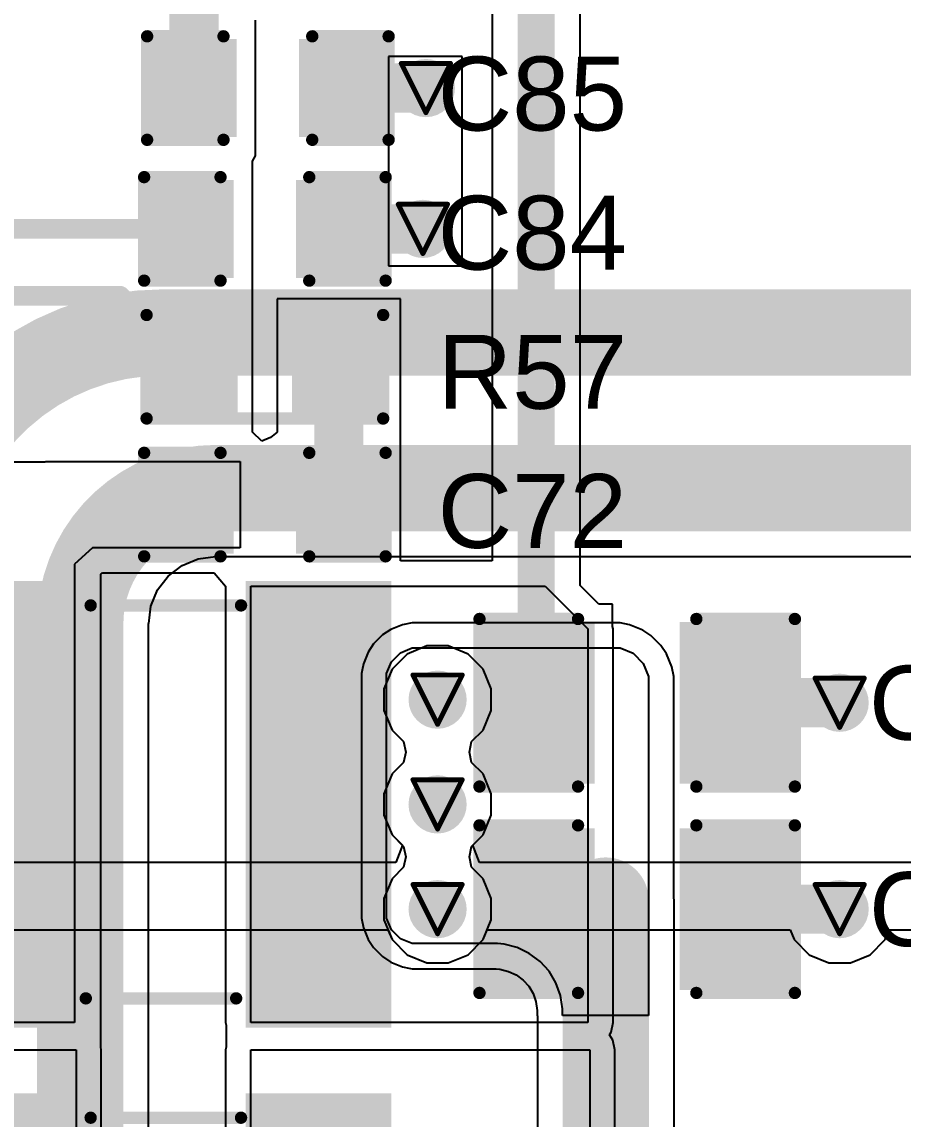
# Model space of a CAD drawing. Header units: inches. Extents: x 0 to 211, y 0 to 201.
# Drawn here: x 1.5213 to 1.8789, y 3.5488 to 3.994 of the extents above; entities that cross this region are included whole.
import ezdxf

# ---------------------------------------------------------------- set-up
doc = ezdxf.new("R2010")
doc.units = ezdxf.units.IN
doc.header["$MEASUREMENT"] = 0
for name, color, linetype in [('Bottom Layer', 5, 'Continuous'), ('Drill Drawing', 1, 'Continuous'), ('Layer 1', 16, 'Continuous'), ('Layer 2', 76, 'Continuous'), ('Top Layer', 1, 'Continuous'), ('Top Overlay', 2, 'Continuous'), ('Top Paste', 8, 'Continuous'), ('Top Solder', 216, 'Continuous'), ('Via Holes', 16, 'Continuous')]:
    doc.layers.add(name, color=color, linetype=linetype)
doc.styles.add('Arial', font='', dxfattribs={"height": 0.2})
doc.styles.get('Arial').set_extended_font_data('Arial')

# ---------------------------------------------------------------- blocks, each defined once
blk = doc.blocks.new('R___0603_138')
at = {"layer": 'Top Layer'}
for points in [[(-0.015, 0.0175), (-0.015, -0.0175), (-0.045, -0.0175), (-0.045, 0.0175)], [(0.045, 0.0175), (0.045, -0.0175), (0.015, -0.0175), (0.015, 0.0175)]]:
    blk.add_hatch(color=1, dxfattribs=at).paths.add_polyline_path(points)
at = {"layer": 'Top Paste'}
for points in [[(-0.015, 0.0175), (-0.015, -0.0175), (-0.045, -0.0175), (-0.045, 0.0175)], [(0.045, 0.0175), (0.045, -0.0175), (0.015, -0.0175), (0.015, 0.0175)]]:
    blk.add_hatch(color=8, dxfattribs=at).paths.add_polyline_path(points)
at = {"layer": 'Top Solder'}
for points in [[(-0.011, 0.0215), (-0.011, -0.0215), (-0.049, -0.0215), (-0.049, 0.0215)], [(0.049, 0.0215), (0.049, -0.0215), (0.011, -0.0215), (0.011, 0.0215)]]:
    blk.add_hatch(color=216, dxfattribs=at).paths.add_polyline_path(points)
at = {"layer": 'Top Overlay'}
for points in [[(-0.048, 0.021, 0.005, 0.005, 0), (0.048, 0.021, 0.005, 0.005, 0)], [(-0.048, -0.021, 0.005, 0.005, 0), (-0.048, 0.021, 0.005, 0.005, 0)], [(0.048, -0.021, 0.005, 0.005, 0), (0.048, 0.021, 0.005, 0.005, 0)], [(-0.048, -0.021, 0.005, 0.005, 0), (0.048, -0.021, 0.005, 0.005, 0)]]:
    blk.add_lwpolyline(points, format="xyseb", dxfattribs=at)
for points in [[(-0.04925, 0.021, 0.0025, 0.0025, 1), (-0.04675, 0.021, 0.0025, 0.0025, 1)], [(-0.04925, 0.021, 0.0025, 0.0025, 1), (-0.04675, 0.021, 0.0025, 0.0025, 1)], [(0.04675, 0.021, 0.0025, 0.0025, 1), (0.04925, 0.021, 0.0025, 0.0025, 1)], [(0.04675, 0.021, 0.0025, 0.0025, 1), (0.04925, 0.021, 0.0025, 0.0025, 1)], [(-0.04925, -0.021, 0.0025, 0.0025, 1), (-0.04675, -0.021, 0.0025, 0.0025, 1)], [(-0.04925, -0.021, 0.0025, 0.0025, 1), (-0.04675, -0.021, 0.0025, 0.0025, 1)], [(0.04675, -0.021, 0.0025, 0.0025, 1), (0.04925, -0.021, 0.0025, 0.0025, 1)], [(0.04675, -0.021, 0.0025, 0.0025, 1), (0.04925, -0.021, 0.0025, 0.0025, 1)]]:
    blk.add_lwpolyline(points, format="xyseb", close=True, dxfattribs=at)
blk = doc.blocks.new('SMNR4030_4R7MT_216')
at = {"layer": 'Top Layer'}
for points in [[(-0.09055, 0.08859), (-0.03543, 0.08859), (-0.03543, -0.08858), (-0.09055, -0.08858)], [(0.03543, 0.08858), (0.09055, 0.08858), (0.09055, -0.08859), (0.03543, -0.08859)]]:
    blk.add_hatch(color=1, dxfattribs=at).paths.add_polyline_path(points)
at = {"layer": 'Top Paste'}
for points in [[(-0.09055, 0.08859), (-0.03543, 0.08859), (-0.03543, -0.08858), (-0.09055, -0.08858)], [(0.03543, 0.08858), (0.09055, 0.08858), (0.09055, -0.08859), (0.03543, -0.08859)]]:
    blk.add_hatch(color=8, dxfattribs=at).paths.add_polyline_path(points)
at = {"layer": 'Top Solder'}
for points in [[(-0.09255, 0.09059), (-0.03343, 0.09059), (-0.03343, -0.09058), (-0.09255, -0.09058)], [(0.03343, 0.09058), (0.09255, 0.09058), (0.09255, -0.09059), (0.03343, -0.09059)]]:
    blk.add_hatch(color=216, dxfattribs=at).paths.add_polyline_path(points)
at = {"layer": 'Top Overlay'}
for points in [[(-0.02953, 0.08071, 0.005, 0.005, 0), (0.0315, 0.08071, 0.005, 0.005, 0)], [(-0.0315, -0.07874, 0.005, 0.005, 0), (0.02953, -0.07874, 0.005, 0.005, 0)]]:
    blk.add_lwpolyline(points, format="xyseb", dxfattribs=at)
for points in [[(-0.03078, 0.08071, 0.0025, 0.0025, 1), (-0.02828, 0.08071, 0.0025, 0.0025, 1)], [(0.03025, 0.08071, 0.0025, 0.0025, 1), (0.03275, 0.08071, 0.0025, 0.0025, 1)], [(-0.03275, -0.07874, 0.0025, 0.0025, 1), (-0.03025, -0.07874, 0.0025, 0.0025, 1)], [(0.02828, -0.07874, 0.0025, 0.0025, 1), (0.03078, -0.07874, 0.0025, 0.0025, 1)]]:
    blk.add_lwpolyline(points, format="xyseb", close=True, dxfattribs=at)
blk = doc.blocks.new('SMNR4030_4R7MT_217')
at = {"layer": 'Top Layer'}
for points in [[(-0.09055, 0.08859), (-0.03543, 0.08859), (-0.03543, -0.08858), (-0.09055, -0.08858)], [(0.03543, 0.08858), (0.09055, 0.08858), (0.09055, -0.08859), (0.03543, -0.08859)]]:
    blk.add_hatch(color=1, dxfattribs=at).paths.add_polyline_path(points)
at = {"layer": 'Top Paste'}
for points in [[(-0.09055, 0.08859), (-0.03543, 0.08859), (-0.03543, -0.08858), (-0.09055, -0.08858)], [(0.03543, 0.08858), (0.09055, 0.08858), (0.09055, -0.08859), (0.03543, -0.08859)]]:
    blk.add_hatch(color=8, dxfattribs=at).paths.add_polyline_path(points)
at = {"layer": 'Top Solder'}
for points in [[(-0.09255, 0.09059), (-0.03343, 0.09059), (-0.03343, -0.09058), (-0.09255, -0.09058)], [(0.03343, 0.09058), (0.09255, 0.09058), (0.09255, -0.09059), (0.03343, -0.09059)]]:
    blk.add_hatch(color=216, dxfattribs=at).paths.add_polyline_path(points)
at = {"layer": 'Top Overlay'}
for points in [[(-0.02953, 0.08071, 0.005, 0.005, 0), (0.0315, 0.08071, 0.005, 0.005, 0)], [(-0.0315, -0.07874, 0.005, 0.005, 0), (0.02953, -0.07874, 0.005, 0.005, 0)]]:
    blk.add_lwpolyline(points, format="xyseb", dxfattribs=at)
for points in [[(-0.03078, 0.08071, 0.0025, 0.0025, 1), (-0.02828, 0.08071, 0.0025, 0.0025, 1)], [(0.03025, 0.08071, 0.0025, 0.0025, 1), (0.03275, 0.08071, 0.0025, 0.0025, 1)], [(-0.03275, -0.07874, 0.0025, 0.0025, 1), (-0.03025, -0.07874, 0.0025, 0.0025, 1)], [(0.02828, -0.07874, 0.0025, 0.0025, 1), (0.03078, -0.07874, 0.0025, 0.0025, 1)]]:
    blk.add_lwpolyline(points, format="xyseb", close=True, dxfattribs=at)
blk = doc.blocks.new('C___0603_300')
at = {"layer": 'Top Layer'}
for points in [[(-0.015, 0.0175), (-0.015, -0.0175), (-0.045, -0.0175), (-0.045, 0.0175)], [(0.045, 0.0175), (0.045, -0.0175), (0.015, -0.0175), (0.015, 0.0175)]]:
    blk.add_hatch(color=1, dxfattribs=at).paths.add_polyline_path(points)
at = {"layer": 'Top Paste'}
for points in [[(-0.015, 0.0175), (-0.015, -0.0175), (-0.045, -0.0175), (-0.045, 0.0175)], [(0.045, 0.0175), (0.045, -0.0175), (0.015, -0.0175), (0.015, 0.0175)]]:
    blk.add_hatch(color=8, dxfattribs=at).paths.add_polyline_path(points)
at = {"layer": 'Top Solder'}
for points in [[(-0.01264, 0.01986), (-0.01264, -0.01986), (-0.04736, -0.01986), (-0.04736, 0.01986)], [(0.04736, 0.01986), (0.04736, -0.01986), (0.01264, -0.01986), (0.01264, 0.01986)]]:
    blk.add_hatch(color=216, dxfattribs=at).paths.add_polyline_path(points)
at = {"layer": 'Top Overlay'}
for points in [[(-0.049, 0.021, 0.005, 0.005, 0), (-0.018, 0.021, 0.005, 0.005, 0)], [(-0.049, -0.021, 0.005, 0.005, 0), (-0.049, 0.021, 0.005, 0.005, 0)], [(0.018, 0.021, 0.005, 0.005, 0), (0.049, 0.021, 0.005, 0.005, 0)], [(0.049, -0.021, 0.005, 0.005, 0), (0.049, 0.021, 0.005, 0.005, 0)], [(-0.049, -0.021, 0.005, 0.005, 0), (-0.018, -0.021, 0.005, 0.005, 0)], [(0.018, -0.021, 0.005, 0.005, 0), (0.049, -0.021, 0.005, 0.005, 0)]]:
    blk.add_lwpolyline(points, format="xyseb", dxfattribs=at)
for points in [[(-0.05025, 0.021, 0.0025, 0.0025, 1), (-0.04775, 0.021, 0.0025, 0.0025, 1)], [(-0.05025, 0.021, 0.0025, 0.0025, 1), (-0.04775, 0.021, 0.0025, 0.0025, 1)], [(-0.01925, 0.021, 0.0025, 0.0025, 1), (-0.01675, 0.021, 0.0025, 0.0025, 1)], [(0.01675, 0.021, 0.0025, 0.0025, 1), (0.01925, 0.021, 0.0025, 0.0025, 1)], [(0.04775, 0.021, 0.0025, 0.0025, 1), (0.05025, 0.021, 0.0025, 0.0025, 1)], [(0.04775, 0.021, 0.0025, 0.0025, 1), (0.05025, 0.021, 0.0025, 0.0025, 1)], [(-0.05025, -0.021, 0.0025, 0.0025, 1), (-0.04775, -0.021, 0.0025, 0.0025, 1)], [(-0.05025, -0.021, 0.0025, 0.0025, 1), (-0.04775, -0.021, 0.0025, 0.0025, 1)], [(-0.01925, -0.021, 0.0025, 0.0025, 1), (-0.01675, -0.021, 0.0025, 0.0025, 1)], [(0.01675, -0.021, 0.0025, 0.0025, 1), (0.01925, -0.021, 0.0025, 0.0025, 1)], [(0.04775, -0.021, 0.0025, 0.0025, 1), (0.05025, -0.021, 0.0025, 0.0025, 1)], [(0.04775, -0.021, 0.0025, 0.0025, 1), (0.05025, -0.021, 0.0025, 0.0025, 1)]]:
    blk.add_lwpolyline(points, format="xyseb", close=True, dxfattribs=at)
blk = doc.blocks.new('C___0603_301')
at = {"layer": 'Top Layer'}
for points in [[(-0.015, 0.0175), (-0.015, -0.0175), (-0.045, -0.0175), (-0.045, 0.0175)], [(0.045, 0.0175), (0.045, -0.0175), (0.015, -0.0175), (0.015, 0.0175)]]:
    blk.add_hatch(color=1, dxfattribs=at).paths.add_polyline_path(points)
at = {"layer": 'Top Paste'}
for points in [[(-0.015, 0.0175), (-0.015, -0.0175), (-0.045, -0.0175), (-0.045, 0.0175)], [(0.045, 0.0175), (0.045, -0.0175), (0.015, -0.0175), (0.015, 0.0175)]]:
    blk.add_hatch(color=8, dxfattribs=at).paths.add_polyline_path(points)
at = {"layer": 'Top Solder'}
for points in [[(-0.01264, 0.01986), (-0.01264, -0.01986), (-0.04736, -0.01986), (-0.04736, 0.01986)], [(0.04736, 0.01986), (0.04736, -0.01986), (0.01264, -0.01986), (0.01264, 0.01986)]]:
    blk.add_hatch(color=216, dxfattribs=at).paths.add_polyline_path(points)
at = {"layer": 'Top Overlay'}
for points in [[(-0.018, 0.021, 0.005, 0.005, 0), (-0.049, 0.021, 0.005, 0.005, 0)], [(-0.049, 0.021, 0.005, 0.005, 0), (-0.049, -0.021, 0.005, 0.005, 0)], [(0.049, 0.021, 0.005, 0.005, 0), (0.018, 0.021, 0.005, 0.005, 0)], [(0.049, 0.021, 0.005, 0.005, 0), (0.049, -0.021, 0.005, 0.005, 0)], [(-0.018, -0.021, 0.005, 0.005, 0), (-0.049, -0.021, 0.005, 0.005, 0)], [(0.049, -0.021, 0.005, 0.005, 0), (0.018, -0.021, 0.005, 0.005, 0)]]:
    blk.add_lwpolyline(points, format="xyseb", dxfattribs=at)
for points in [[(-0.05025, 0.021, 0.0025, 0.0025, 1), (-0.04775, 0.021, 0.0025, 0.0025, 1)], [(-0.05025, 0.021, 0.0025, 0.0025, 1), (-0.04775, 0.021, 0.0025, 0.0025, 1)], [(-0.01925, 0.021, 0.0025, 0.0025, 1), (-0.01675, 0.021, 0.0025, 0.0025, 1)], [(0.01675, 0.021, 0.0025, 0.0025, 1), (0.01925, 0.021, 0.0025, 0.0025, 1)], [(0.04775, 0.021, 0.0025, 0.0025, 1), (0.05025, 0.021, 0.0025, 0.0025, 1)], [(0.04775, 0.021, 0.0025, 0.0025, 1), (0.05025, 0.021, 0.0025, 0.0025, 1)], [(-0.05025, -0.021, 0.0025, 0.0025, 1), (-0.04775, -0.021, 0.0025, 0.0025, 1)], [(-0.05025, -0.021, 0.0025, 0.0025, 1), (-0.04775, -0.021, 0.0025, 0.0025, 1)], [(-0.01925, -0.021, 0.0025, 0.0025, 1), (-0.01675, -0.021, 0.0025, 0.0025, 1)], [(0.01675, -0.021, 0.0025, 0.0025, 1), (0.01925, -0.021, 0.0025, 0.0025, 1)], [(0.04775, -0.021, 0.0025, 0.0025, 1), (0.05025, -0.021, 0.0025, 0.0025, 1)], [(0.04775, -0.021, 0.0025, 0.0025, 1), (0.05025, -0.021, 0.0025, 0.0025, 1)]]:
    blk.add_lwpolyline(points, format="xyseb", close=True, dxfattribs=at)
blk = doc.blocks.new('C___0805_308')
at = {"layer": 'Top Layer'}
for points in [[(-0.06, 0.03), (-0.02, 0.03), (-0.02, -0.03), (-0.06, -0.03)], [(0.02, 0.03), (0.06, 0.03), (0.06, -0.03), (0.02, -0.03)]]:
    blk.add_hatch(color=1, dxfattribs=at).paths.add_polyline_path(points)
at = {"layer": 'Top Paste'}
for points in [[(-0.06, 0.03), (-0.02, 0.03), (-0.02, -0.03), (-0.06, -0.03)], [(0.02, 0.03), (0.06, 0.03), (0.06, -0.03), (0.02, -0.03)]]:
    blk.add_hatch(color=8, dxfattribs=at).paths.add_polyline_path(points)
at = {"layer": 'Top Solder'}
for points in [[(-0.06276, 0.03276), (-0.01724, 0.03276), (-0.01724, -0.03276), (-0.06276, -0.03276)], [(0.01724, 0.03276), (0.06276, 0.03276), (0.06276, -0.03276), (0.01724, -0.03276)]]:
    blk.add_hatch(color=216, dxfattribs=at).paths.add_polyline_path(points)
at = {"layer": 'Top Overlay'}
for points in [[(-0.024, 0.034, 0.005, 0.005, 0), (-0.064, 0.034, 0.005, 0.005, 0)], [(-0.064, 0.034, 0.005, 0.005, 0), (-0.064, -0.034, 0.005, 0.005, 0)], [(0.064, 0.034, 0.005, 0.005, 0), (0.024, 0.034, 0.005, 0.005, 0)], [(0.064, 0.034, 0.005, 0.005, 0), (0.064, -0.034, 0.005, 0.005, 0)], [(-0.024, -0.034, 0.005, 0.005, 0), (-0.064, -0.034, 0.005, 0.005, 0)], [(0.064, -0.034, 0.005, 0.005, 0), (0.024, -0.034, 0.005, 0.005, 0)]]:
    blk.add_lwpolyline(points, format="xyseb", dxfattribs=at)
for points in [[(-0.06525, 0.034, 0.0025, 0.0025, 1), (-0.06275, 0.034, 0.0025, 0.0025, 1)], [(-0.06525, 0.034, 0.0025, 0.0025, 1), (-0.06275, 0.034, 0.0025, 0.0025, 1)], [(-0.02525, 0.034, 0.0025, 0.0025, 1), (-0.02275, 0.034, 0.0025, 0.0025, 1)], [(0.02275, 0.034, 0.0025, 0.0025, 1), (0.02525, 0.034, 0.0025, 0.0025, 1)], [(0.06275, 0.034, 0.0025, 0.0025, 1), (0.06525, 0.034, 0.0025, 0.0025, 1)], [(0.06275, 0.034, 0.0025, 0.0025, 1), (0.06525, 0.034, 0.0025, 0.0025, 1)], [(-0.06525, -0.034, 0.0025, 0.0025, 1), (-0.06275, -0.034, 0.0025, 0.0025, 1)], [(-0.06525, -0.034, 0.0025, 0.0025, 1), (-0.06275, -0.034, 0.0025, 0.0025, 1)], [(-0.02525, -0.034, 0.0025, 0.0025, 1), (-0.02275, -0.034, 0.0025, 0.0025, 1)], [(0.02275, -0.034, 0.0025, 0.0025, 1), (0.02525, -0.034, 0.0025, 0.0025, 1)], [(0.06275, -0.034, 0.0025, 0.0025, 1), (0.06525, -0.034, 0.0025, 0.0025, 1)], [(0.06275, -0.034, 0.0025, 0.0025, 1), (0.06525, -0.034, 0.0025, 0.0025, 1)]]:
    blk.add_lwpolyline(points, format="xyseb", close=True, dxfattribs=at)
blk = doc.blocks.new('C___0805_309')
at = {"layer": 'Top Layer'}
for points in [[(-0.06, 0.03), (-0.02, 0.03), (-0.02, -0.03), (-0.06, -0.03)], [(0.02, 0.03), (0.06, 0.03), (0.06, -0.03), (0.02, -0.03)]]:
    blk.add_hatch(color=1, dxfattribs=at).paths.add_polyline_path(points)
at = {"layer": 'Top Paste'}
for points in [[(-0.06, 0.03), (-0.02, 0.03), (-0.02, -0.03), (-0.06, -0.03)], [(0.02, 0.03), (0.06, 0.03), (0.06, -0.03), (0.02, -0.03)]]:
    blk.add_hatch(color=8, dxfattribs=at).paths.add_polyline_path(points)
at = {"layer": 'Top Solder'}
for points in [[(-0.06276, 0.03276), (-0.01724, 0.03276), (-0.01724, -0.03276), (-0.06276, -0.03276)], [(0.01724, 0.03276), (0.06276, 0.03276), (0.06276, -0.03276), (0.01724, -0.03276)]]:
    blk.add_hatch(color=216, dxfattribs=at).paths.add_polyline_path(points)
at = {"layer": 'Top Overlay'}
for points in [[(-0.024, 0.034, 0.005, 0.005, 0), (-0.064, 0.034, 0.005, 0.005, 0)], [(-0.064, 0.034, 0.005, 0.005, 0), (-0.064, -0.034, 0.005, 0.005, 0)], [(0.064, 0.034, 0.005, 0.005, 0), (0.024, 0.034, 0.005, 0.005, 0)], [(0.064, 0.034, 0.005, 0.005, 0), (0.064, -0.034, 0.005, 0.005, 0)], [(-0.024, -0.034, 0.005, 0.005, 0), (-0.064, -0.034, 0.005, 0.005, 0)], [(0.064, -0.034, 0.005, 0.005, 0), (0.024, -0.034, 0.005, 0.005, 0)]]:
    blk.add_lwpolyline(points, format="xyseb", dxfattribs=at)
for points in [[(-0.06525, 0.034, 0.0025, 0.0025, 1), (-0.06275, 0.034, 0.0025, 0.0025, 1)], [(-0.06525, 0.034, 0.0025, 0.0025, 1), (-0.06275, 0.034, 0.0025, 0.0025, 1)], [(-0.02525, 0.034, 0.0025, 0.0025, 1), (-0.02275, 0.034, 0.0025, 0.0025, 1)], [(0.02275, 0.034, 0.0025, 0.0025, 1), (0.02525, 0.034, 0.0025, 0.0025, 1)], [(0.06275, 0.034, 0.0025, 0.0025, 1), (0.06525, 0.034, 0.0025, 0.0025, 1)], [(0.06275, 0.034, 0.0025, 0.0025, 1), (0.06525, 0.034, 0.0025, 0.0025, 1)], [(-0.06525, -0.034, 0.0025, 0.0025, 1), (-0.06275, -0.034, 0.0025, 0.0025, 1)], [(-0.06525, -0.034, 0.0025, 0.0025, 1), (-0.06275, -0.034, 0.0025, 0.0025, 1)], [(-0.02525, -0.034, 0.0025, 0.0025, 1), (-0.02275, -0.034, 0.0025, 0.0025, 1)], [(0.02275, -0.034, 0.0025, 0.0025, 1), (0.02525, -0.034, 0.0025, 0.0025, 1)], [(0.06275, -0.034, 0.0025, 0.0025, 1), (0.06525, -0.034, 0.0025, 0.0025, 1)], [(0.06275, -0.034, 0.0025, 0.0025, 1), (0.06525, -0.034, 0.0025, 0.0025, 1)]]:
    blk.add_lwpolyline(points, format="xyseb", close=True, dxfattribs=at)
blk = doc.blocks.new('C___0603_313')
at = {"layer": 'Top Layer'}
for points in [[(-0.015, 0.0175), (-0.015, -0.0175), (-0.045, -0.0175), (-0.045, 0.0175)], [(0.045, 0.0175), (0.045, -0.0175), (0.015, -0.0175), (0.015, 0.0175)]]:
    blk.add_hatch(color=1, dxfattribs=at).paths.add_polyline_path(points)
at = {"layer": 'Top Paste'}
for points in [[(-0.015, 0.0175), (-0.015, -0.0175), (-0.045, -0.0175), (-0.045, 0.0175)], [(0.045, 0.0175), (0.045, -0.0175), (0.015, -0.0175), (0.015, 0.0175)]]:
    blk.add_hatch(color=8, dxfattribs=at).paths.add_polyline_path(points)
at = {"layer": 'Top Solder'}
for points in [[(-0.01264, 0.01986), (-0.01264, -0.01986), (-0.04736, -0.01986), (-0.04736, 0.01986)], [(0.04736, 0.01986), (0.04736, -0.01986), (0.01264, -0.01986), (0.01264, 0.01986)]]:
    blk.add_hatch(color=216, dxfattribs=at).paths.add_polyline_path(points)
at = {"layer": 'Top Overlay'}
for points in [[(-0.018, 0.021, 0.005, 0.005, 0), (-0.049, 0.021, 0.005, 0.005, 0)], [(-0.049, 0.021, 0.005, 0.005, 0), (-0.049, -0.021, 0.005, 0.005, 0)], [(0.049, 0.021, 0.005, 0.005, 0), (0.018, 0.021, 0.005, 0.005, 0)], [(0.049, 0.021, 0.005, 0.005, 0), (0.049, -0.021, 0.005, 0.005, 0)], [(-0.018, -0.021, 0.005, 0.005, 0), (-0.049, -0.021, 0.005, 0.005, 0)], [(0.049, -0.021, 0.005, 0.005, 0), (0.018, -0.021, 0.005, 0.005, 0)]]:
    blk.add_lwpolyline(points, format="xyseb", dxfattribs=at)
for points in [[(-0.05025, 0.021, 0.0025, 0.0025, 1), (-0.04775, 0.021, 0.0025, 0.0025, 1)], [(-0.05025, 0.021, 0.0025, 0.0025, 1), (-0.04775, 0.021, 0.0025, 0.0025, 1)], [(-0.01925, 0.021, 0.0025, 0.0025, 1), (-0.01675, 0.021, 0.0025, 0.0025, 1)], [(0.01675, 0.021, 0.0025, 0.0025, 1), (0.01925, 0.021, 0.0025, 0.0025, 1)], [(0.04775, 0.021, 0.0025, 0.0025, 1), (0.05025, 0.021, 0.0025, 0.0025, 1)], [(0.04775, 0.021, 0.0025, 0.0025, 1), (0.05025, 0.021, 0.0025, 0.0025, 1)], [(-0.05025, -0.021, 0.0025, 0.0025, 1), (-0.04775, -0.021, 0.0025, 0.0025, 1)], [(-0.05025, -0.021, 0.0025, 0.0025, 1), (-0.04775, -0.021, 0.0025, 0.0025, 1)], [(-0.01925, -0.021, 0.0025, 0.0025, 1), (-0.01675, -0.021, 0.0025, 0.0025, 1)], [(0.01675, -0.021, 0.0025, 0.0025, 1), (0.01925, -0.021, 0.0025, 0.0025, 1)], [(0.04775, -0.021, 0.0025, 0.0025, 1), (0.05025, -0.021, 0.0025, 0.0025, 1)], [(0.04775, -0.021, 0.0025, 0.0025, 1), (0.05025, -0.021, 0.0025, 0.0025, 1)]]:
    blk.add_lwpolyline(points, format="xyseb", close=True, dxfattribs=at)

msp = doc.modelspace()

# ---------------------------------------------------------------- hatches: boundary and pattern name
at = {"layer": 'Bottom Layer'}
h = msp.add_hatch(color=5, dxfattribs=at)
edge = h.paths.add_edge_path()
edge.add_arc((1.68525, 3.96716), 0.01181, 0, 360)
h = msp.add_hatch(color=5, dxfattribs=at)
edge = h.paths.add_edge_path()
edge.add_arc((1.68404, 3.91002), 0.01181, 0, 360)
h = msp.add_hatch(color=5, dxfattribs=at)
edge = h.paths.add_edge_path()
edge.add_arc((1.69, 3.719), 0.01181, 0, 360)
h = msp.add_hatch(color=5, dxfattribs=at)
edge = h.paths.add_edge_path()
edge.add_arc((1.85316, 3.71774), 0.01181, 0, 360)
h = msp.add_hatch(color=5, dxfattribs=at)
edge = h.paths.add_edge_path()
edge.add_arc((1.69, 3.6765), 0.01181, 0, 360)
h = msp.add_hatch(color=5, dxfattribs=at)
edge = h.paths.add_edge_path()
edge.add_arc((1.69, 3.634), 0.01181, 0, 360)
h = msp.add_hatch(color=5, dxfattribs=at)
edge = h.paths.add_edge_path()
edge.add_arc((1.85316, 3.634), 0.01181, 0, 360)
at = {"layer": 'Layer 1'}
h = msp.add_hatch(color=16, dxfattribs=at)
edge = h.paths.add_edge_path()
edge.add_arc((1.68525, 3.96716), 0.01181, 0, 360)
h = msp.add_hatch(color=16, dxfattribs=at)
edge = h.paths.add_edge_path()
edge.add_arc((1.68404, 3.91002), 0.01181, 0, 360)
h = msp.add_hatch(color=16, dxfattribs=at)
edge = h.paths.add_edge_path()
edge.add_arc((1.69, 3.719), 0.01181, 0, 360)
h = msp.add_hatch(color=16, dxfattribs=at)
edge = h.paths.add_edge_path()
edge.add_arc((1.85316, 3.71774), 0.01181, 0, 360)
h = msp.add_hatch(color=16, dxfattribs=at)
edge = h.paths.add_edge_path()
edge.add_arc((1.69, 3.6765), 0.01181, 0, 360)
h = msp.add_hatch(color=16, dxfattribs=at)
edge = h.paths.add_edge_path()
edge.add_arc((1.69, 3.634), 0.01181, 0, 360)
h = msp.add_hatch(color=16, dxfattribs=at)
edge = h.paths.add_edge_path()
edge.add_arc((1.85316, 3.634), 0.01181, 0, 360)
at = {"layer": 'Layer 2'}
h = msp.add_hatch(color=76, dxfattribs=at)
edge = h.paths.add_edge_path()
edge.add_arc((1.68525, 3.96716), 0.01181, 0, 360)
h = msp.add_hatch(color=76, dxfattribs=at)
edge = h.paths.add_edge_path()
edge.add_arc((1.68404, 3.91002), 0.01181, 0, 360)
h = msp.add_hatch(color=76, dxfattribs=at)
edge = h.paths.add_edge_path()
edge.add_arc((1.69, 3.719), 0.01181, 0, 360)
h = msp.add_hatch(color=76, dxfattribs=at)
edge = h.paths.add_edge_path()
edge.add_arc((1.85316, 3.71774), 0.01181, 0, 360)
h = msp.add_hatch(color=76, dxfattribs=at)
edge = h.paths.add_edge_path()
edge.add_arc((1.69, 3.6765), 0.01181, 0, 360)
h = msp.add_hatch(color=76, dxfattribs=at)
edge = h.paths.add_edge_path()
edge.add_arc((1.69, 3.634), 0.01181, 0, 360)
h = msp.add_hatch(color=76, dxfattribs=at)
edge = h.paths.add_edge_path()
edge.add_arc((1.85316, 3.634), 0.01181, 0, 360)
at = {"layer": 'Top Layer'}
h = msp.add_hatch(color=1, dxfattribs=at)
edge = h.paths.add_edge_path()
edge.add_arc((1.68525, 3.96716), 0.01181, 0, 360)
h = msp.add_hatch(color=1, dxfattribs=at)
edge = h.paths.add_edge_path()
edge.add_arc((1.68404, 3.91002), 0.01181, 0, 360)
h = msp.add_hatch(color=1, dxfattribs=at)
edge = h.paths.add_edge_path()
edge.add_arc((1.69, 3.719), 0.01181, 0, 360)
h = msp.add_hatch(color=1, dxfattribs=at)
edge = h.paths.add_edge_path()
edge.add_arc((1.85316, 3.71774), 0.01181, 0, 360)
h = msp.add_hatch(color=1, dxfattribs=at)
edge = h.paths.add_edge_path()
edge.add_arc((1.69, 3.6765), 0.01181, 0, 360)
h = msp.add_hatch(color=1, dxfattribs=at)
edge = h.paths.add_edge_path()
edge.add_arc((1.69, 3.634), 0.01181, 0, 360)
h = msp.add_hatch(color=1, dxfattribs=at)
edge = h.paths.add_edge_path()
edge.add_arc((1.85316, 3.634), 0.01181, 0, 360)
at = {"layer": 'Via Holes'}
h = msp.add_hatch(color=7, dxfattribs=at)
edge = h.paths.add_edge_path()
edge.add_arc((1.68525, 3.96716), 0.00591, 0, 360)
h = msp.add_hatch(color=7, dxfattribs=at)
edge = h.paths.add_edge_path()
edge.add_arc((1.68404, 3.91002), 0.00591, 0, 360)
h = msp.add_hatch(color=7, dxfattribs=at)
edge = h.paths.add_edge_path()
edge.add_arc((1.69, 3.719), 0.00591, 0, 360)
h = msp.add_hatch(color=7, dxfattribs=at)
edge = h.paths.add_edge_path()
edge.add_arc((1.85316, 3.71774), 0.00591, 0, 360)
h = msp.add_hatch(color=7, dxfattribs=at)
edge = h.paths.add_edge_path()
edge.add_arc((1.69, 3.6765), 0.00591, 0, 360)
h = msp.add_hatch(color=7, dxfattribs=at)
edge = h.paths.add_edge_path()
edge.add_arc((1.69, 3.634), 0.00591, 0, 360)
h = msp.add_hatch(color=7, dxfattribs=at)
edge = h.paths.add_edge_path()
edge.add_arc((1.85316, 3.634), 0.00591, 0, 360)

# ---------------------------------------------------------------- linework, layer by layer
at = {"layer": 'Bottom Layer'}
for p, q in [((1.7, 3.98), (1.67013, 3.98)), ((1.67013, 3.98), (1.67013, 3.895)), ((1.7, 3.895), (1.7, 3.98)), ((1.67013, 3.895), (1.7, 3.895)), ((1.58634, 3.77346), (1.59288, 3.77617)), ((1.59288, 3.77617), (1.5999, 3.77709)), ((1.5999, 3.77709), (1.5999, 3.77712)), ((1.5999, 3.77712), (2.05608, 3.77712)), ((1.58072, 3.76915), (1.58634, 3.77346)), ((1.5764, 3.76353), (1.58072, 3.76915)), ((1.57369, 3.75698), (1.5764, 3.76353)), ((1.57277, 3.74996), (1.57369, 3.75698)), ((1.57274, 3.1624), (1.57274, 3.74996)), ((1.57274, 3.74996), (1.57277, 3.74996)), ((1.67576, 3.74942), (1.671, 3.74745)), ((1.67966, 3.7502), (1.67576, 3.74942)), ((1.67576, 3.74942), (1.67576, 3.74942)), ((1.68224, 3.7502), (1.67966, 3.7502)), ((1.76404, 3.7502), (1.68224, 3.7502)), ((1.68224, 3.7502), (1.68224, 3.7502)), ((1.76794, 3.74942), (1.76404, 3.7502)), ((1.77326, 3.74722), (1.76794, 3.74942)), ((1.66769, 3.74524), (1.66405, 3.7416)), ((1.671, 3.74745), (1.66769, 3.74524)), ((1.77657, 3.74501), (1.77326, 3.74722)), ((1.78064, 3.74094), (1.77657, 3.74501)), ((1.66405, 3.7416), (1.66184, 3.73829)), ((1.6749, 3.73803), (1.67966, 3.74)), ((1.67966, 3.74), (1.68224, 3.74)), ((1.68224, 3.74), (1.68224, 3.74)), ((1.68224, 3.74), (1.76117, 3.74)), ((1.76117, 3.74), (1.76404, 3.74)), ((1.76404, 3.74), (1.76936, 3.7378)), ((1.78285, 3.73763), (1.78064, 3.74094)), ((1.66184, 3.73829), (1.65987, 3.73353)), ((1.67126, 3.73439), (1.6749, 3.73803)), ((1.76936, 3.7378), (1.77343, 3.73373)), ((1.78505, 3.73232), (1.78285, 3.73763)), ((1.65935, 3.73092), (1.65909, 3.72963)), ((1.65987, 3.73353), (1.65935, 3.73092)), ((1.65987, 3.73353), (1.65987, 3.73353)), ((1.66929, 3.72963), (1.67126, 3.73439)), ((1.77343, 3.73373), (1.77563, 3.72841)), ((1.78582, 3.72841), (1.78505, 3.73232)), ((1.65909, 3.72963), (1.65909, 3.72705)), ((1.65909, 3.72705), (1.65909, 3.63295)), ((1.66929, 3.72705), (1.66929, 3.72963)), ((1.66929, 3.63295), (1.66929, 3.72705)), ((1.77563, 3.72841), (1.77563, 3.72554)), ((1.78582, 3.63869), (1.78582, 3.72841)), ((1.77563, 3.72554), (1.77563, 3.72554)), ((1.77563, 3.72554), (1.77563, 3.59086)), ((1.78598, 3.63749), (1.78582, 3.63869)), ((1.78598, 3.40092), (1.78598, 3.63749)), ((1.65909, 3.63295), (1.65909, 3.63037)), ((1.66929, 3.63295), (1.66929, 3.63295)), ((1.66929, 3.63037), (1.66929, 3.63295)), ((1.65909, 3.63037), (1.65987, 3.62647)), ((1.67126, 3.62561), (1.66929, 3.63037)), ((1.65987, 3.62647), (1.65987, 3.62647)), ((1.65987, 3.62647), (1.66184, 3.62171)), ((1.6749, 3.62197), (1.67126, 3.62561)), ((1.66184, 3.62171), (1.66405, 3.6184)), ((1.67966, 3.62), (1.6749, 3.62197)), ((1.68224, 3.62), (1.67966, 3.62)), ((1.71428, 3.62), (1.68224, 3.62)), ((1.717, 3.61973), (1.71428, 3.62)), ((1.71428, 3.62), (1.71428, 3.62)), ((1.72228, 3.6184), (1.717, 3.61973)), ((1.66405, 3.6184), (1.66769, 3.61476)), ((1.66769, 3.61476), (1.671, 3.61255)), ((1.7272, 3.61607), (1.72228, 3.6184)), ((1.73158, 3.61282), (1.7272, 3.61607)), ((1.671, 3.61255), (1.67576, 3.61058)), ((1.67576, 3.61058), (1.67576, 3.61058)), ((1.67576, 3.61058), (1.67837, 3.61006)), ((1.73523, 3.60878), (1.73158, 3.61282)), ((1.67837, 3.61006), (1.67966, 3.6098)), ((1.67966, 3.6098), (1.68224, 3.6098)), ((1.68224, 3.6098), (1.71378, 3.6098)), ((1.71378, 3.6098), (1.71524, 3.60966)), ((1.71524, 3.60966), (1.71882, 3.60876)), ((1.71882, 3.60876), (1.72193, 3.60729)), ((1.72193, 3.60729), (1.72469, 3.60524)), ((1.73803, 3.60411), (1.73523, 3.60878)), ((1.72469, 3.60524), (1.727, 3.60269)), ((1.727, 3.60269), (1.72877, 3.59973)), ((1.73986, 3.59898), (1.73803, 3.60411)), ((1.72877, 3.59973), (1.72993, 3.59649)), ((1.74066, 3.59359), (1.73986, 3.59898)), ((1.72993, 3.59649), (1.73046, 3.59284)), ((1.73046, 3.59284), (1.73046, 3.59087)), ((1.74066, 3.59086), (1.74066, 3.59359)), ((1.73046, 3.59087), (1.73046, 3.59086)), ((1.73046, 3.59086), (1.73046, 3.59086)), ((1.73046, 3.59086), (1.73051, 3.59064)), ((1.73051, 3.59064), (1.73051, 3.10226)), ((1.77563, 3.59086), (1.74066, 3.59086))]:
    msp.add_line(p, q, dxfattribs=at)
for points in [[(1.48024, 3.76971, 0.035, 0.035, -0.414214), (1.57854, 3.868, 0.035, 0.035, 0)], [(1.57854, 3.868, 0.035, 0.035, 0), (2.059, 3.868, 0.035, 0.035, 0)], [(1.545, 3.74996, 0.035, 0.035, -0.414214), (1.5999, 3.80486, 0.035, 0.035, 0)], [(1.5999, 3.80486, 0.035, 0.035, 0), (2.05608, 3.80486, 0.035, 0.035, 0)], [(1.545, 3.16159, 0.035, 0.035, 0), (1.545, 3.74996, 0.035, 0.035, 0)], [(1.75824, 3.10226, 0.035, 0.035, 0), (1.75824, 3.63749, 0.035, 0.035, 0)]]:
    msp.add_lwpolyline(points, format="xyseb", dxfattribs=at)
for points in [[(1.56979, 3.868, 0.0175, 0.0175, 1), (1.58729, 3.868, 0.0175, 0.0175, 1)], [(1.56979, 3.868, 0.0175, 0.0175, 1), (1.58729, 3.868, 0.0175, 0.0175, 1)], [(1.59115, 3.80486, 0.0175, 0.0175, 1), (1.60865, 3.80486, 0.0175, 0.0175, 1)], [(1.59115, 3.80486, 0.0175, 0.0175, 1), (1.60865, 3.80486, 0.0175, 0.0175, 1)], [(1.53625, 3.74996, 0.0175, 0.0175, 1), (1.55375, 3.74996, 0.0175, 0.0175, 1)], [(1.53625, 3.74996, 0.0175, 0.0175, 1), (1.55375, 3.74996, 0.0175, 0.0175, 1)], [(1.74949, 3.63749, 0.0175, 0.0175, 1), (1.76699, 3.63749, 0.0175, 0.0175, 1)]]:
    msp.add_lwpolyline(points, format="xyseb", close=True, dxfattribs=at)
at = {"layer": 'Drill Drawing'}
for points in [[(1.67525, 3.97716, 0.002, 0.002, 0), (1.69525, 3.97716, 0.002, 0.002, 0)], [(1.67525, 3.97716, 0.002, 0.002, 0), (1.68525, 3.95716, 0.002, 0.002, 0)], [(1.68525, 3.95716, 0.002, 0.002, 0), (1.69525, 3.97716, 0.002, 0.002, 0)], [(1.67404, 3.92002, 0.002, 0.002, 0), (1.69404, 3.92002, 0.002, 0.002, 0)], [(1.67404, 3.92002, 0.002, 0.002, 0), (1.68404, 3.90002, 0.002, 0.002, 0)], [(1.68404, 3.90002, 0.002, 0.002, 0), (1.69404, 3.92002, 0.002, 0.002, 0)], [(1.68, 3.729, 0.002, 0.002, 0), (1.7, 3.729, 0.002, 0.002, 0)], [(1.68, 3.729, 0.002, 0.002, 0), (1.69, 3.709, 0.002, 0.002, 0)], [(1.69, 3.709, 0.002, 0.002, 0), (1.7, 3.729, 0.002, 0.002, 0)], [(1.84316, 3.72774, 0.002, 0.002, 0), (1.86316, 3.72774, 0.002, 0.002, 0)], [(1.84316, 3.72774, 0.002, 0.002, 0), (1.85316, 3.70774, 0.002, 0.002, 0)], [(1.85316, 3.70774, 0.002, 0.002, 0), (1.86316, 3.72774, 0.002, 0.002, 0)], [(1.68, 3.6865, 0.002, 0.002, 0), (1.7, 3.6865, 0.002, 0.002, 0)], [(1.68, 3.6865, 0.002, 0.002, 0), (1.69, 3.6665, 0.002, 0.002, 0)], [(1.69, 3.6665, 0.002, 0.002, 0), (1.7, 3.6865, 0.002, 0.002, 0)], [(1.68, 3.644, 0.002, 0.002, 0), (1.7, 3.644, 0.002, 0.002, 0)], [(1.68, 3.644, 0.002, 0.002, 0), (1.69, 3.624, 0.002, 0.002, 0)], [(1.69, 3.624, 0.002, 0.002, 0), (1.7, 3.644, 0.002, 0.002, 0)], [(1.84316, 3.644, 0.002, 0.002, 0), (1.86316, 3.644, 0.002, 0.002, 0)], [(1.84316, 3.644, 0.002, 0.002, 0), (1.85316, 3.624, 0.002, 0.002, 0)], [(1.85316, 3.624, 0.002, 0.002, 0), (1.86316, 3.644, 0.002, 0.002, 0)]]:
    msp.add_lwpolyline(points, format="xyseb", dxfattribs=at)
for points in [[(1.67475, 3.97716, 0.001, 0.001, 1), (1.67575, 3.97716, 0.001, 0.001, 1)], [(1.67475, 3.97716, 0.001, 0.001, 1), (1.67575, 3.97716, 0.001, 0.001, 1)], [(1.69475, 3.97716, 0.001, 0.001, 1), (1.69575, 3.97716, 0.001, 0.001, 1)], [(1.69475, 3.97716, 0.001, 0.001, 1), (1.69575, 3.97716, 0.001, 0.001, 1)], [(1.68475, 3.95716, 0.001, 0.001, 1), (1.68575, 3.95716, 0.001, 0.001, 1)], [(1.68475, 3.95716, 0.001, 0.001, 1), (1.68575, 3.95716, 0.001, 0.001, 1)], [(1.67354, 3.92002, 0.001, 0.001, 1), (1.67454, 3.92002, 0.001, 0.001, 1)], [(1.67354, 3.92002, 0.001, 0.001, 1), (1.67454, 3.92002, 0.001, 0.001, 1)], [(1.69354, 3.92002, 0.001, 0.001, 1), (1.69454, 3.92002, 0.001, 0.001, 1)], [(1.69354, 3.92002, 0.001, 0.001, 1), (1.69454, 3.92002, 0.001, 0.001, 1)], [(1.68354, 3.90002, 0.001, 0.001, 1), (1.68454, 3.90002, 0.001, 0.001, 1)], [(1.68354, 3.90002, 0.001, 0.001, 1), (1.68454, 3.90002, 0.001, 0.001, 1)], [(1.6795, 3.729, 0.001, 0.001, 1), (1.6805, 3.729, 0.001, 0.001, 1)], [(1.6795, 3.729, 0.001, 0.001, 1), (1.6805, 3.729, 0.001, 0.001, 1)], [(1.6995, 3.729, 0.001, 0.001, 1), (1.7005, 3.729, 0.001, 0.001, 1)], [(1.6995, 3.729, 0.001, 0.001, 1), (1.7005, 3.729, 0.001, 0.001, 1)], [(1.84266, 3.72774, 0.001, 0.001, 1), (1.84366, 3.72774, 0.001, 0.001, 1)], [(1.84266, 3.72774, 0.001, 0.001, 1), (1.84366, 3.72774, 0.001, 0.001, 1)], [(1.86266, 3.72774, 0.001, 0.001, 1), (1.86366, 3.72774, 0.001, 0.001, 1)], [(1.86266, 3.72774, 0.001, 0.001, 1), (1.86366, 3.72774, 0.001, 0.001, 1)], [(1.6895, 3.709, 0.001, 0.001, 1), (1.6905, 3.709, 0.001, 0.001, 1)], [(1.6895, 3.709, 0.001, 0.001, 1), (1.6905, 3.709, 0.001, 0.001, 1)], [(1.85266, 3.70774, 0.001, 0.001, 1), (1.85366, 3.70774, 0.001, 0.001, 1)], [(1.85266, 3.70774, 0.001, 0.001, 1), (1.85366, 3.70774, 0.001, 0.001, 1)], [(1.6795, 3.6865, 0.001, 0.001, 1), (1.6805, 3.6865, 0.001, 0.001, 1)], [(1.6795, 3.6865, 0.001, 0.001, 1), (1.6805, 3.6865, 0.001, 0.001, 1)], [(1.6995, 3.6865, 0.001, 0.001, 1), (1.7005, 3.6865, 0.001, 0.001, 1)], [(1.6995, 3.6865, 0.001, 0.001, 1), (1.7005, 3.6865, 0.001, 0.001, 1)], [(1.6895, 3.6665, 0.001, 0.001, 1), (1.6905, 3.6665, 0.001, 0.001, 1)], [(1.6895, 3.6665, 0.001, 0.001, 1), (1.6905, 3.6665, 0.001, 0.001, 1)], [(1.6795, 3.644, 0.001, 0.001, 1), (1.6805, 3.644, 0.001, 0.001, 1)], [(1.6795, 3.644, 0.001, 0.001, 1), (1.6805, 3.644, 0.001, 0.001, 1)], [(1.6995, 3.644, 0.001, 0.001, 1), (1.7005, 3.644, 0.001, 0.001, 1)], [(1.6995, 3.644, 0.001, 0.001, 1), (1.7005, 3.644, 0.001, 0.001, 1)], [(1.84266, 3.644, 0.001, 0.001, 1), (1.84366, 3.644, 0.001, 0.001, 1)], [(1.84266, 3.644, 0.001, 0.001, 1), (1.84366, 3.644, 0.001, 0.001, 1)], [(1.86266, 3.644, 0.001, 0.001, 1), (1.86366, 3.644, 0.001, 0.001, 1)], [(1.86266, 3.644, 0.001, 0.001, 1), (1.86366, 3.644, 0.001, 0.001, 1)], [(1.6895, 3.624, 0.001, 0.001, 1), (1.6905, 3.624, 0.001, 0.001, 1)], [(1.6895, 3.624, 0.001, 0.001, 1), (1.6905, 3.624, 0.001, 0.001, 1)], [(1.85266, 3.624, 0.001, 0.001, 1), (1.85366, 3.624, 0.001, 0.001, 1)], [(1.85266, 3.624, 0.001, 0.001, 1), (1.85366, 3.624, 0.001, 0.001, 1)]]:
    msp.add_lwpolyline(points, format="xyseb", close=True, dxfattribs=at)
at = {"layer": 'Layer 1'}
for p, q in [((1.68566, 3.74081), (1.67765, 3.73749)), ((1.69434, 3.74081), (1.68566, 3.74081)), ((1.70235, 3.73749), (1.69434, 3.74081)), ((1.67765, 3.73749), (1.67151, 3.73135)), ((1.70849, 3.73135), (1.70235, 3.73749)), ((1.67151, 3.73135), (1.66819, 3.72334)), ((1.71181, 3.72334), (1.70849, 3.73135)), ((1.66819, 3.72334), (1.66819, 3.71466)), ((1.71181, 3.71466), (1.71181, 3.72334)), ((1.66819, 3.71466), (1.67151, 3.70665)), ((1.70849, 3.70665), (1.71181, 3.71466)), ((1.67151, 3.70665), (1.67619, 3.70196)), ((1.70381, 3.70196), (1.70849, 3.70665)), ((1.67619, 3.70196), (1.67707, 3.69775)), ((1.70293, 3.69775), (1.70381, 3.70196)), ((1.67707, 3.69775), (1.67619, 3.69354)), ((1.70381, 3.69354), (1.70293, 3.69775)), ((1.67619, 3.69354), (1.67151, 3.68885)), ((1.70849, 3.68885), (1.70381, 3.69354)), ((1.67151, 3.68885), (1.66819, 3.68084)), ((1.71181, 3.68084), (1.70849, 3.68885)), ((1.66819, 3.68084), (1.66819, 3.67216)), ((1.71181, 3.67216), (1.71181, 3.68084)), ((1.66819, 3.67216), (1.67151, 3.66415)), ((1.70849, 3.66415), (1.71181, 3.67216)), ((1.67151, 3.66415), (1.67619, 3.65946)), ((1.70381, 3.65946), (1.70849, 3.66415)), ((1.67619, 3.65946), (1.67707, 3.65525)), ((1.70293, 3.65525), (1.70381, 3.65946)), ((1.67707, 3.65525), (1.67619, 3.65104)), ((1.70381, 3.65104), (1.70293, 3.65525)), ((1.67619, 3.65104), (1.67151, 3.64635)), ((1.70849, 3.64635), (1.70381, 3.65104)), ((1.67151, 3.64635), (1.66819, 3.63834)), ((1.71181, 3.63834), (1.70849, 3.64635)), ((1.66819, 3.63834), (1.66819, 3.62966)), ((1.71181, 3.62966), (1.71181, 3.63834)), ((1.66819, 3.62966), (1.67151, 3.62165)), ((1.70849, 3.62165), (1.71181, 3.62966)), ((1.67151, 3.62165), (1.67765, 3.61551)), ((1.70235, 3.61551), (1.70849, 3.62165)), ((1.67765, 3.61551), (1.68566, 3.61219)), ((1.69434, 3.61219), (1.70235, 3.61551)), ((1.68566, 3.61219), (1.69434, 3.61219))]:
    msp.add_line(p, q, dxfattribs=at)
at = {"layer": 'Layer 2'}
for p, q in [((1.68566, 3.74081), (1.67765, 3.73749)), ((1.69434, 3.74081), (1.68566, 3.74081)), ((1.70235, 3.73749), (1.69434, 3.74081)), ((1.67765, 3.73749), (1.67151, 3.73135)), ((1.70849, 3.73135), (1.70235, 3.73749)), ((1.67151, 3.73135), (1.66819, 3.72334)), ((1.71181, 3.72334), (1.70849, 3.73135)), ((1.66819, 3.72334), (1.66819, 3.71466)), ((1.71181, 3.71466), (1.71181, 3.72334)), ((1.66819, 3.71466), (1.67151, 3.70665)), ((1.70849, 3.70665), (1.71181, 3.71466)), ((1.67151, 3.70665), (1.67619, 3.70196)), ((1.70381, 3.70196), (1.70849, 3.70665)), ((1.67619, 3.70196), (1.67707, 3.69775)), ((1.70293, 3.69775), (1.70381, 3.70196)), ((1.67707, 3.69775), (1.67619, 3.69354)), ((1.70381, 3.69354), (1.70293, 3.69775)), ((1.67619, 3.69354), (1.67151, 3.68885)), ((1.70849, 3.68885), (1.70381, 3.69354)), ((1.67151, 3.68885), (1.66819, 3.68084)), ((1.71181, 3.68084), (1.70849, 3.68885)), ((1.66819, 3.68084), (1.66819, 3.67216)), ((1.71181, 3.67216), (1.71181, 3.68084)), ((1.66819, 3.67216), (1.67151, 3.66415)), ((1.70849, 3.66415), (1.71181, 3.67216)), ((1.67151, 3.66415), (1.67574, 3.65992)), ((1.70426, 3.65992), (1.70849, 3.66415)), ((1.67574, 3.65992), (1.67304, 3.65292)), ((1.70696, 3.65292), (1.70426, 3.65992)), ((1.67304, 3.65292), (1.50471, 3.65292)), ((2.30662, 3.65292), (1.70696, 3.65292)), ((1.31123, 3.62563), (1.66986, 3.62563)), ((1.66986, 3.62563), (1.67151, 3.62165)), ((1.70849, 3.62165), (1.71014, 3.62563)), ((1.71014, 3.62563), (1.77137, 3.62563)), ((1.77137, 3.62563), (1.83302, 3.62563)), ((1.83302, 3.62563), (1.83467, 3.62165)), ((1.87166, 3.62165), (1.87331, 3.62563)), ((1.87331, 3.62563), (2.30454, 3.62563)), ((1.67151, 3.62165), (1.67765, 3.61551)), ((1.70235, 3.61551), (1.70849, 3.62165)), ((1.83467, 3.62165), (1.84081, 3.61551)), ((1.86552, 3.61551), (1.87166, 3.62165)), ((1.67765, 3.61551), (1.68566, 3.61219)), ((1.69434, 3.61219), (1.70235, 3.61551)), ((1.84081, 3.61551), (1.84883, 3.61219)), ((1.8575, 3.61219), (1.86552, 3.61551)), ((1.68566, 3.61219), (1.69434, 3.61219)), ((1.84883, 3.61219), (1.8575, 3.61219))]:
    msp.add_line(p, q, dxfattribs=at)
at = {"layer": 'Top Layer'}
for p, q in [((1.71216, 4.15092), (1.71216, 3.77531)), ((1.74784, 3.76532), (1.74784, 4.15092)), ((1.61613, 3.93966), (1.61613, 3.99466)), ((1.61492, 3.93752), (1.61613, 3.93966)), ((1.61492, 3.88252), (1.61492, 3.93752)), ((1.61613, 3.93966), (1.61613, 3.93966)), ((1.61492, 3.88158), (1.61492, 3.88252)), ((1.61492, 3.88252), (1.61492, 3.88252)), ((1.61492, 3.87552), (1.61492, 3.88158)), ((1.61492, 3.88158), (1.61492, 3.88158)), ((1.67492, 3.88158), (1.62492, 3.88158)), ((1.62492, 3.88158), (1.62492, 3.8275)), ((1.67492, 3.82658), (1.67492, 3.88158)), ((1.61492, 3.82756), (1.61492, 3.87552)), ((1.61867, 3.82385), (1.61492, 3.82756)), ((1.62216, 3.82538), (1.61867, 3.82385)), ((1.62492, 3.8275), (1.62216, 3.82538)), ((1.67492, 3.82565), (1.67492, 3.82658)), ((1.67492, 3.82658), (1.67492, 3.82658)), ((1.67492, 3.77531), (1.67492, 3.82565)), ((1.67492, 3.82565), (1.67492, 3.82565)), ((1.40671, 3.81552), (1.53078, 3.81552)), ((1.53078, 3.81552), (1.53091, 3.81565)), ((1.53091, 3.81565), (1.60992, 3.81565)), ((1.60992, 3.81565), (1.60992, 3.78065)), ((1.55001, 3.78065), (1.54266, 3.77395)), ((1.60992, 3.78065), (1.55001, 3.78065)), ((1.71216, 3.77531), (1.67492, 3.77531)), ((1.54266, 3.77395), (1.54266, 3.58795)), ((1.55331, 3.76986), (1.55396, 3.77045)), ((1.55331, 3.57796), (1.55331, 3.76986)), ((1.55396, 3.77045), (1.5993, 3.77045)), ((1.5993, 3.77045), (1.60398, 3.76512)), ((1.60398, 3.76512), (1.60398, 3.58796)), ((1.61417, 3.58796), (1.61417, 3.76512)), ((1.61417, 3.76512), (1.73362, 3.76512)), ((1.73362, 3.76512), (1.751, 3.74774)), ((1.75542, 3.75774), (1.74784, 3.76532)), ((1.761, 3.75774), (1.75542, 3.75774)), ((1.761, 3.74873), (1.761, 3.75774)), ((1.7612, 3.74774), (1.761, 3.74873)), ((1.751, 3.74774), (1.751, 3.58796)), ((1.7612, 3.58796), (1.7612, 3.74774)), ((1.54266, 3.58795), (1.44262, 3.58795)), ((1.60398, 3.58796), (1.60417, 3.58697)), ((1.60417, 3.58697), (1.60417, 3.57796)), ((1.751, 3.58796), (1.61417, 3.58796)), ((1.75973, 3.58302), (1.76042, 3.58406)), ((1.76042, 3.58406), (1.7612, 3.58796)), ((1.76117, 3.58087), (1.75973, 3.58302)), ((1.76194, 3.57697), (1.76117, 3.58087)), ((1.43777, 3.57697), (1.54331, 3.57697)), ((1.54331, 3.57697), (1.54331, 3.36655)), ((1.5535, 3.57697), (1.55331, 3.57796)), ((1.55331, 3.57796), (1.55331, 3.57796)), ((1.55331, 3.57796), (1.55331, 3.57796)), ((1.5535, 3.36655), (1.5535, 3.57697)), ((1.60417, 3.57796), (1.60398, 3.57697)), ((1.60398, 3.57697), (1.60398, 3.291)), ((1.61417, 3.57697), (1.75175, 3.57697)), ((1.61417, 3.2604), (1.61417, 3.57697)), ((1.75175, 3.57697), (1.75175, 3.27475)), ((1.76194, 3.27475), (1.76194, 3.57697))]:
    msp.add_line(p, q, dxfattribs=at)
for points in [[(1.73, 3.71874, 0.015, 0.015, 0), (1.73, 4.16636, 0.015, 0.015, 0)], [(1.59113, 3.96716, 0.02, 0.02, 0), (1.59113, 4.02068, 0.02, 0.02, 0)], [(1.65113, 3.96716, 0.02, 0.02, 0), (1.68525, 3.96716, 0.02, 0.02, 0)], [(1.64992, 3.91002, 0.02, 0.02, 0), (1.68404, 3.91002, 0.02, 0.02, 0)], [(1.41297, 3.91002, 0.008, 0.008, 0), (1.58992, 3.91002, 0.008, 0.008, 0)], [(1.42397, 3.88289, 0.008, 0.008, 0), (1.56112, 3.88289, 0.008, 0.008, 0)], [(1.56112, 3.88289, 0.008, 0.008, 0), (1.58992, 3.85408, 0.008, 0.008, 0)], [(1.64992, 3.79815, 0.02, 0.02, 0), (1.64992, 3.85408, 0.02, 0.02, 0)], [(1.731, 3.71774, 0.015, 0.015, -0.414214), (1.73, 3.71874, 0.015, 0.015, 0)], [(1.811, 3.71774, 0.02, 0.02, 0), (1.85316, 3.71774, 0.02, 0.02, 0)], [(1.811, 3.634, 0.02, 0.02, 0), (1.85316, 3.634, 0.02, 0.02, 0)]]:
    msp.add_lwpolyline(points, format="xyseb", dxfattribs=at)
for points in [[(1.58613, 3.96716, 0.01, 0.01, 1), (1.59613, 3.96716, 0.01, 0.01, 1)], [(1.64613, 3.96716, 0.01, 0.01, 1), (1.65613, 3.96716, 0.01, 0.01, 1)], [(1.68025, 3.96716, 0.01, 0.01, 1), (1.69025, 3.96716, 0.01, 0.01, 1)], [(1.64492, 3.91002, 0.01, 0.01, 1), (1.65492, 3.91002, 0.01, 0.01, 1)], [(1.67904, 3.91002, 0.01, 0.01, 1), (1.68904, 3.91002, 0.01, 0.01, 1)], [(1.58792, 3.91002, 0.004, 0.004, 1), (1.59192, 3.91002, 0.004, 0.004, 1)], [(1.55912, 3.88289, 0.004, 0.004, 1), (1.56312, 3.88289, 0.004, 0.004, 1)], [(1.55912, 3.88289, 0.004, 0.004, 1), (1.56312, 3.88289, 0.004, 0.004, 1)], [(1.64492, 3.85408, 0.01, 0.01, 1), (1.65492, 3.85408, 0.01, 0.01, 1)], [(1.58792, 3.85408, 0.004, 0.004, 1), (1.59192, 3.85408, 0.004, 0.004, 1)], [(1.64492, 3.79815, 0.01, 0.01, 1), (1.65492, 3.79815, 0.01, 0.01, 1)], [(1.72625, 3.71874, 0.0075, 0.0075, 1), (1.73375, 3.71874, 0.0075, 0.0075, 1)], [(1.72625, 3.71874, 0.0075, 0.0075, 1), (1.73375, 3.71874, 0.0075, 0.0075, 1)], [(1.806, 3.71774, 0.01, 0.01, 1), (1.816, 3.71774, 0.01, 0.01, 1)], [(1.84816, 3.71774, 0.01, 0.01, 1), (1.85816, 3.71774, 0.01, 0.01, 1)], [(1.72725, 3.71774, 0.0075, 0.0075, 1), (1.73475, 3.71774, 0.0075, 0.0075, 1)], [(1.806, 3.634, 0.01, 0.01, 1), (1.816, 3.634, 0.01, 0.01, 1)], [(1.84816, 3.634, 0.01, 0.01, 1), (1.85816, 3.634, 0.01, 0.01, 1)]]:
    msp.add_lwpolyline(points, format="xyseb", close=True, dxfattribs=at)

# ---------------------------------------------------------------- block references
for name, p in [('C___0603_300', (1.62113, 3.96716)), ('R___0603_138', (1.61992, 3.85408)), ('SMNR4030_4R7MT_216', (1.57874, 3.67654)), ('SMNR4030_4R7MT_217', (1.57874, 3.46866))]:
    msp.add_blockref(name, p)
at = {"rotation": 180}
for name, p in [('C___0603_301', (1.61992, 3.91002)), ('C___0603_313', (1.61992, 3.79815)), ('C___0805_309', (1.771, 3.71774)), ('C___0805_308', (1.771, 3.634))]:
    msp.add_blockref(name, p, dxfattribs=at)

# ---------------------------------------------------------------- texts
at = {"layer": 'Top Overlay', "style": 'Arial'}
for s, p in [('C85', (1.69001, 3.94993)), ('C84', (1.69001, 3.89348)), ('R57', (1.69001, 3.83702)), ('C72', (1.69001, 3.78057)), ('C76', (1.86501, 3.70275)), ('C77', (1.86501, 3.619))]:
    msp.add_text(s, height=0.03, dxfattribs=at).set_placement(p)

doc.saveas('drawing.dxf')
